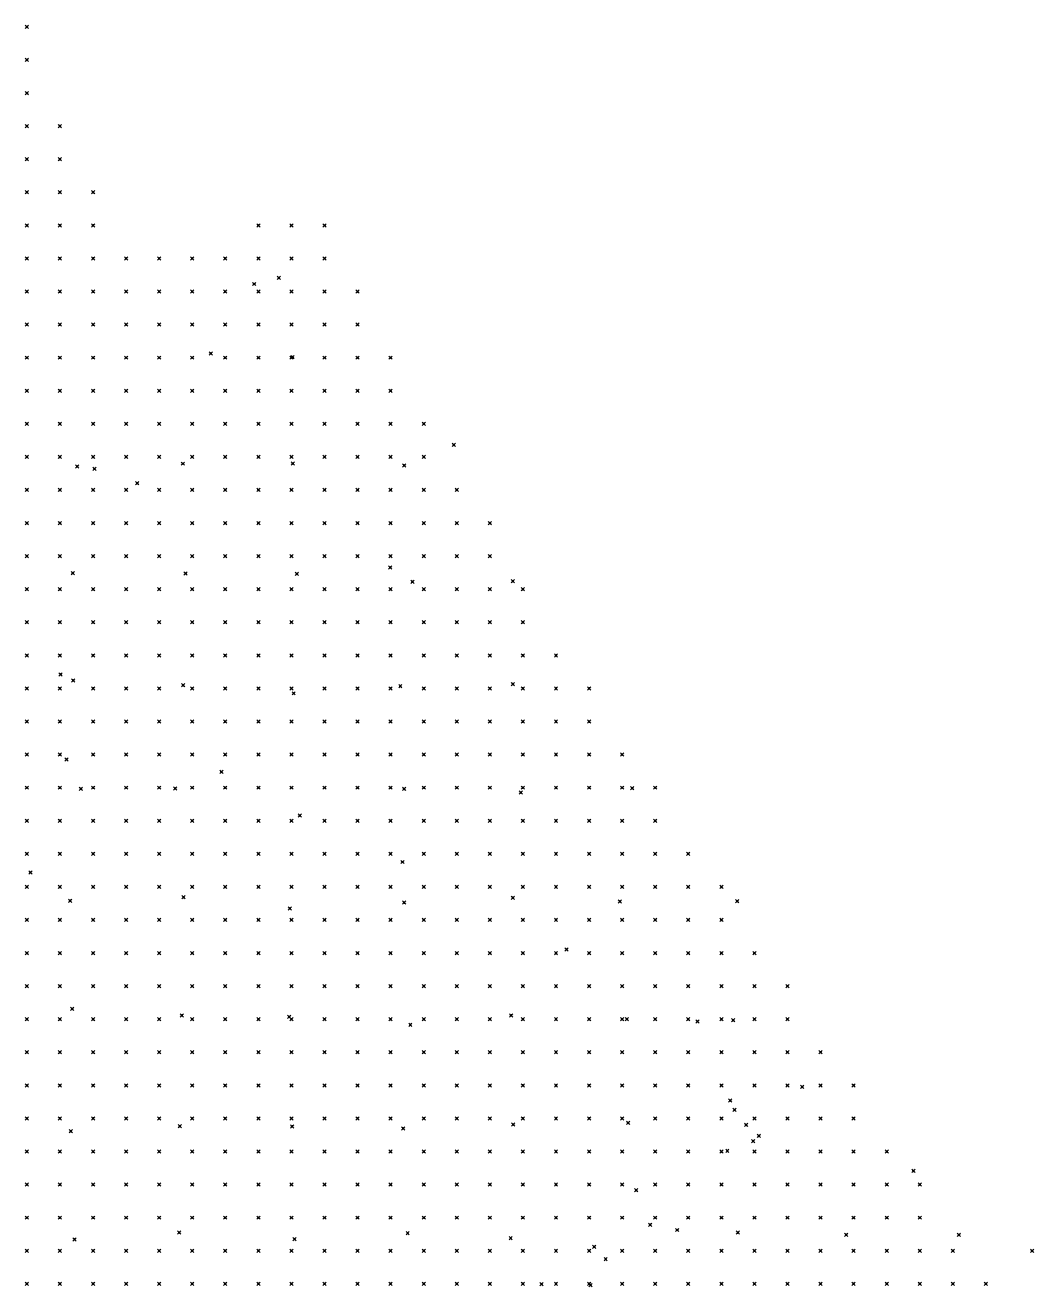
# Model space of a CAD drawing. Header units: metres. Extents: x 441556 to 446409, y 432338 to 461058.
# Drawn here: x 445238.1 to 445329.6, y 439655.6 to 439770 of the extents above; entities that cross this region are included whole.
import ezdxf

# ---------------------------------------------------------------- set-up
doc = ezdxf.new("R2010")
doc.units = ezdxf.units.M
doc.header["$MEASUREMENT"] = 0
doc.header["$PDMODE"] = 35
doc.header["$PDSIZE"] = 0.15
doc.layers.add('DTM-NOK-RevN_LIDAR_co_lidar', color=91, linetype='Continuous', lineweight=0)
doc.layers.add('DTM-NOK-RevN_RTK', color=32, linetype='Continuous', lineweight=0)

msp = doc.modelspace()

# ---------------------------------------------------------------- linework, layer by layer
at = {"layer": 'DTM-NOK-RevN_LIDAR_co_lidar'}
for p in [(445238.291, 439769.826, 404.262), (445238.291, 439766.826, 402.501), (445238.291, 439763.827, 400.768), (445238.291, 439760.828, 399.043), (445241.291, 439760.828, 399.511), (445238.291, 439757.828, 397.572), (445241.291, 439757.828, 397.962), (445238.291, 439754.829, 395.935), (445241.291, 439754.829, 396.154), (445244.29, 439754.829, 396.461), (445238.291, 439751.83, 394.138), (445241.291, 439751.83, 394.294), (445244.29, 439751.83, 394.671), (445259.287, 439751.83, 395.653), (445262.286, 439751.83, 395.915), (445265.285, 439751.83, 396.606), (445238.291, 439748.83, 392.59), (445241.291, 439748.83, 392.67), (445244.29, 439748.83, 392.853), (445247.289, 439748.83, 393.123), (445250.289, 439748.83, 393.322), (445253.288, 439748.83, 393.512), (445256.287, 439748.83, 393.613), (445259.287, 439748.83, 393.839), (445262.286, 439748.83, 394.086), (445265.285, 439748.83, 394.983), (445238.291, 439745.831, 391.141), (445241.291, 439745.831, 391.216), (445244.29, 439745.831, 391.298), (445247.289, 439745.831, 391.415), (445250.289, 439745.831, 391.478), (445253.288, 439745.831, 391.6), (445256.287, 439745.831, 391.755), (445259.287, 439745.831, 392.035), (445262.286, 439745.831, 392.423), (445265.285, 439745.831, 393.247), (445268.285, 439745.831, 393.813), (445238.291, 439742.832, 389.466), (445241.291, 439742.832, 389.741), (445244.29, 439742.832, 389.955), (445247.289, 439742.832, 389.979), (445250.289, 439742.832, 389.903), (445253.288, 439742.832, 389.987), (445256.287, 439742.832, 390.166), (445259.287, 439742.832, 390.47), (445262.286, 439742.832, 390.899), (445265.285, 439742.832, 391.527), (445268.285, 439742.832, 392.03), (445238.291, 439739.832, 387.979), (445241.291, 439739.832, 388.252), (445244.29, 439739.832, 388.485), (445247.289, 439739.832, 388.517), (445250.289, 439739.832, 388.525), (445253.288, 439739.832, 388.606), (445256.287, 439739.832, 388.713), (445259.287, 439739.832, 389.03), (445262.286, 439739.832, 389.508), (445265.285, 439739.832, 390.101), (445268.285, 439739.832, 390.421), (445271.284, 439739.832, 390.891), (445238.291, 439736.833, 386.767), (445241.291, 439736.833, 386.827), (445244.29, 439736.833, 386.928), (445247.289, 439736.833, 386.998), (445250.289, 439736.833, 387.112), (445253.288, 439736.833, 387.182), (445256.287, 439736.833, 387.36), (445259.287, 439736.833, 387.793), (445262.286, 439736.833, 388.373), (445265.285, 439736.833, 388.803), (445268.285, 439736.833, 389.012), (445271.284, 439736.833, 389.325), (445238.291, 439733.834, 385.443), (445241.291, 439733.834, 385.529), (445244.29, 439733.834, 385.598), (445247.289, 439733.834, 385.68), (445250.289, 439733.834, 385.765), (445253.288, 439733.834, 385.885), (445256.287, 439733.834, 386.161), (445259.287, 439733.834, 386.739), (445262.286, 439733.834, 387.271), (445265.285, 439733.834, 387.562), (445268.285, 439733.834, 387.766), (445271.284, 439733.834, 387.967), (445274.283, 439733.834, 388.327), (445238.291, 439730.834, 384.122), (445241.291, 439730.834, 384.335), (445244.29, 439730.834, 384.474), (445247.289, 439730.834, 384.577), (445250.289, 439730.834, 384.716), (445253.288, 439730.834, 384.893), (445256.287, 439730.834, 385.144), (445259.287, 439730.834, 385.601), (445262.286, 439730.834, 385.934), (445265.285, 439730.834, 386.329), (445268.285, 439730.834, 386.633), (445271.284, 439730.834, 386.836), (445274.283, 439730.834, 387.301), (445238.291, 439727.835, 382.987), (445241.291, 439727.835, 383.157), (445244.29, 439727.835, 383.365), (445247.289, 439727.835, 383.635), (445250.289, 439727.835, 383.931), (445253.288, 439727.835, 384.112), (445256.287, 439727.835, 384.269), (445259.287, 439727.835, 384.445), (445262.286, 439727.835, 384.749), (445265.285, 439727.835, 385.146), (445268.285, 439727.835, 385.612), (445271.284, 439727.835, 385.85), (445274.283, 439727.835, 386.324), (445277.283, 439727.835, 386.563), (445238.291, 439724.836, 381.794), (445241.291, 439724.836, 381.977), (445244.29, 439724.836, 382.268), (445247.289, 439724.836, 382.72), (445250.289, 439724.836, 383.181), (445253.288, 439724.836, 383.445), (445256.287, 439724.836, 383.39), (445259.287, 439724.836, 383.365), (445262.286, 439724.836, 383.747), (445265.285, 439724.836, 384.321), (445268.285, 439724.836, 384.904), (445271.284, 439724.836, 385.249), (445274.283, 439724.836, 385.449), (445277.283, 439724.836, 385.608), (445280.282, 439724.836, 385.9), (445238.291, 439721.836, 380.399), (445241.291, 439721.836, 380.636), (445244.29, 439721.836, 380.998), (445247.289, 439721.836, 381.647), (445250.289, 439721.836, 382.227), (445253.288, 439721.836, 382.401), (445256.287, 439721.836, 382.336), (445259.287, 439721.836, 382.43), (445262.286, 439721.836, 382.706), (445265.285, 439721.836, 383.462), (445268.285, 439721.836, 384.091), (445271.284, 439721.836, 384.547), (445274.283, 439721.836, 384.8), (445277.283, 439721.836, 385.074), (445280.282, 439721.836, 385.152), (445238.291, 439718.837, 379.206), (445241.291, 439718.837, 379.411), (445244.29, 439718.837, 379.733), (445247.289, 439718.837, 380.112), (445250.289, 439718.837, 380.482), (445253.288, 439718.837, 380.685), (445256.287, 439718.837, 380.895), (445259.287, 439718.837, 381.339), (445262.286, 439718.837, 381.934), (445265.285, 439718.837, 382.343), (445268.285, 439718.837, 382.83), (445271.284, 439718.837, 383.377), (445274.283, 439718.837, 383.769), (445277.283, 439718.837, 384.337), (445280.282, 439718.837, 384.486), (445283.281, 439718.837, 384.784), (445238.291, 439715.838, 378.756), (445241.291, 439715.838, 378.744), (445244.29, 439715.838, 378.764), (445247.289, 439715.838, 378.921), (445250.289, 439715.838, 379.166), (445253.288, 439715.838, 379.289), (445256.287, 439715.838, 379.441), (445259.287, 439715.838, 379.854), (445262.286, 439715.838, 380.471), (445265.285, 439715.838, 380.932), (445268.285, 439715.838, 381.589), (445271.284, 439715.838, 382.262), (445274.283, 439715.838, 382.647), (445277.283, 439715.838, 383.143), (445280.282, 439715.838, 383.498), (445283.281, 439715.838, 383.802), (445238.291, 439712.838, 378.502), (445241.291, 439712.838, 378.498), (445244.29, 439712.838, 378.473), (445247.289, 439712.838, 378.454), (445250.289, 439712.838, 378.43), (445253.288, 439712.838, 378.468), (445256.287, 439712.838, 378.545), (445259.287, 439712.838, 378.728), (445262.286, 439712.838, 379.084), (445265.285, 439712.838, 379.683), (445268.285, 439712.838, 380.245), (445271.284, 439712.838, 380.695), (445274.283, 439712.838, 381.378), (445277.283, 439712.838, 381.962), (445280.282, 439712.838, 382.434), (445283.281, 439712.838, 382.813), (445286.281, 439712.838, 383.189), (445238.291, 439709.839, 377.905), (445241.291, 439709.839, 378.212), (445244.29, 439709.839, 378.331), (445247.289, 439709.839, 378.403), (445250.289, 439709.839, 378.408), (445253.288, 439709.839, 378.37), (445256.287, 439709.839, 378.348), (445259.287, 439709.839, 378.379), (445262.286, 439709.839, 378.449), (445265.285, 439709.839, 378.649), (445268.285, 439709.839, 379.021), (445271.284, 439709.839, 379.356), (445274.283, 439709.839, 379.947), (445277.283, 439709.839, 380.346), (445280.282, 439709.839, 380.999), (445283.281, 439709.839, 381.691), (445286.281, 439709.839, 382.255), (445289.28, 439709.839, 382.639), (445238.291, 439706.84, 376.75), (445241.291, 439706.84, 377.055), (445244.29, 439706.84, 377.31), (445247.289, 439706.84, 378.027), (445250.289, 439706.84, 378.339), (445253.288, 439706.84, 378.297), (445256.287, 439706.84, 378.294), (445259.287, 439706.84, 378.373), (445262.286, 439706.84, 378.436), (445265.285, 439706.84, 378.463), (445268.285, 439706.84, 378.463), (445271.284, 439706.84, 378.465), (445274.283, 439706.84, 378.68), (445277.283, 439706.84, 379.113), (445280.282, 439706.84, 379.683), (445283.281, 439706.84, 380.452), (445286.281, 439706.84, 381.027), (445289.28, 439706.84, 381.614), (445238.291, 439703.84, 375.578), (445241.291, 439703.84, 375.746), (445244.29, 439703.84, 375.863), (445247.289, 439703.84, 376.273), (445250.289, 439703.84, 376.673), (445253.288, 439703.84, 377.034), (445256.287, 439703.84, 377.691), (445259.287, 439703.84, 378.126), (445262.286, 439703.84, 378.262), (445265.285, 439703.84, 378.354), (445268.285, 439703.84, 378.432), (445271.284, 439703.84, 378.451), (445274.283, 439703.84, 378.407), (445277.283, 439703.84, 378.401), (445280.282, 439703.84, 378.551), (445283.281, 439703.84, 379.22), (445286.281, 439703.84, 379.819), (445289.28, 439703.84, 380.324), (445292.279, 439703.84, 380.889), (445238.291, 439700.841, 374.487), (445241.291, 439700.841, 374.835), (445244.29, 439700.841, 375.107), (445247.289, 439700.841, 375.339), (445250.289, 439700.841, 375.528), (445253.288, 439700.841, 375.822), (445256.287, 439700.841, 376.402), (445259.287, 439700.841, 377.12), (445262.286, 439700.841, 377.651), (445265.285, 439700.841, 378.102), (445268.285, 439700.841, 378.257), (445271.284, 439700.841, 378.339), (445274.283, 439700.841, 378.373), (445277.283, 439700.841, 378.315), (445280.282, 439700.841, 378.259), (445283.281, 439700.841, 378.356), (445286.281, 439700.841, 378.566), (445289.28, 439700.841, 379.088), (445292.279, 439700.841, 379.62), (445295.279, 439700.841, 380.105), (445238.291, 439697.842, 373.487), (445241.291, 439697.842, 373.772), (445244.29, 439697.842, 374.125), (445247.289, 439697.842, 374.429), (445250.289, 439697.842, 374.599), (445253.288, 439697.842, 374.603), (445256.287, 439697.842, 374.865), (445259.287, 439697.842, 375.395), (445262.286, 439697.842, 375.98), (445265.285, 439697.842, 376.816), (445268.285, 439697.842, 377.762), (445271.284, 439697.842, 378.054), (445274.283, 439697.842, 378.186), (445277.283, 439697.842, 378.264), (445280.282, 439697.842, 378.26), (445283.281, 439697.842, 378.21), (445286.281, 439697.842, 378.193), (445289.28, 439697.842, 378.278), (445292.279, 439697.842, 378.489), (445295.279, 439697.842, 378.865), (445238.291, 439694.842, 372.751), (445241.291, 439694.842, 372.828), (445244.29, 439694.842, 373.003), (445247.289, 439694.842, 373.22), (445250.289, 439694.842, 373.406), (445253.288, 439694.842, 373.482), (445256.287, 439694.842, 373.634), (445259.287, 439694.842, 374.113), (445262.286, 439694.842, 374.75), (445265.285, 439694.842, 375.376), (445268.285, 439694.842, 376.122), (445271.284, 439694.842, 376.939), (445274.283, 439694.842, 377.654), (445277.283, 439694.842, 378.018), (445280.282, 439694.842, 378.145), (445283.281, 439694.842, 378.119), (445286.281, 439694.842, 378.125), (445289.28, 439694.842, 378.144), (445292.279, 439694.842, 378.126), (445295.279, 439694.842, 378.158), (445298.278, 439694.842, 378.377), (445238.291, 439691.843, 372.102), (445241.291, 439691.843, 372.21), (445244.29, 439691.843, 372.364), (445247.289, 439691.843, 372.569), (445250.289, 439691.843, 372.754), (445253.288, 439691.843, 372.895), (445256.287, 439691.843, 373.023), (445259.287, 439691.843, 373.243), (445262.286, 439691.843, 373.673), (445265.285, 439691.843, 374.214), (445268.285, 439691.843, 375.028), (445271.284, 439691.843, 375.636), (445274.283, 439691.843, 376.531), (445277.283, 439691.843, 377.159), (445280.282, 439691.843, 377.626), (445283.281, 439691.843, 377.88), (445286.281, 439691.843, 377.943), (445289.28, 439691.843, 378.013), (445292.279, 439691.843, 378.036), (445295.279, 439691.843, 377.999), (445298.278, 439691.843, 377.987), (445301.277, 439691.843, 378.074), (445238.291, 439688.844, 371.648), (445241.291, 439688.844, 371.822), (445244.29, 439688.844, 372.02), (445247.289, 439688.844, 372.24), (445250.289, 439688.844, 372.447), (445253.288, 439688.844, 372.597), (445256.287, 439688.844, 372.764), (445259.287, 439688.844, 372.954), (445262.286, 439688.844, 373.163), (445265.285, 439688.844, 373.42), (445268.285, 439688.844, 373.865), (445271.284, 439688.844, 374.415), (445274.283, 439688.844, 375.219), (445277.283, 439688.844, 376.113), (445280.282, 439688.844, 376.705), (445283.281, 439688.844, 377.212), (445286.281, 439688.844, 377.604), (445289.28, 439688.844, 377.787), (445292.279, 439688.844, 377.886), (445295.279, 439688.844, 377.909), (445298.278, 439688.844, 377.9), (445301.277, 439688.844, 377.866), (445238.291, 439685.844, 371.229), (445241.291, 439685.844, 371.458), (445244.29, 439685.844, 371.677), (445247.289, 439685.844, 371.876), (445250.289, 439685.844, 372.06), (445253.288, 439685.844, 372.278), (445256.287, 439685.844, 372.505), (445259.287, 439685.844, 372.736), (445262.286, 439685.844, 372.961), (445265.285, 439685.844, 373.137), (445268.285, 439685.844, 373.371), (445271.284, 439685.844, 373.632), (445274.283, 439685.844, 374.075), (445277.283, 439685.844, 374.795), (445280.282, 439685.844, 375.527), (445283.281, 439685.844, 376.167), (445286.281, 439685.844, 376.704), (445289.28, 439685.844, 377.18), (445292.279, 439685.844, 377.559), (445295.279, 439685.844, 377.699), (445298.278, 439685.844, 377.747), (445301.277, 439685.844, 377.771), (445304.277, 439685.844, 377.765), (445238.291, 439682.845, 370.802), (445241.291, 439682.845, 371.037), (445244.29, 439682.845, 371.24), (445247.289, 439682.845, 371.431), (445250.289, 439682.845, 371.632), (445253.288, 439682.845, 371.867), (445256.287, 439682.845, 372.135), (445259.287, 439682.845, 372.423), (445262.286, 439682.845, 372.692), (445265.285, 439682.845, 372.934), (445268.285, 439682.845, 373.208), (445271.284, 439682.845, 373.366), (445274.283, 439682.845, 373.578), (445277.283, 439682.845, 373.895), (445280.282, 439682.845, 374.438), (445283.281, 439682.845, 374.923), (445286.281, 439682.845, 375.469), (445289.28, 439682.845, 376.056), (445292.279, 439682.845, 376.679), (445295.279, 439682.845, 377.162), (445298.278, 439682.845, 377.432), (445301.277, 439682.845, 377.451), (445304.277, 439682.845, 377.347), (445307.276, 439682.845, 377.183), (445238.291, 439679.845, 370.41), (445241.291, 439679.845, 370.608), (445244.29, 439679.845, 370.789), (445247.289, 439679.845, 370.972), (445250.289, 439679.845, 371.212), (445253.288, 439679.845, 371.468), (445256.287, 439679.845, 371.775), (445259.287, 439679.845, 372.094), (445262.286, 439679.845, 372.395), (445265.285, 439679.845, 372.664), (445268.285, 439679.845, 372.928), (445271.284, 439679.845, 373.14), (445274.283, 439679.845, 373.35), (445277.283, 439679.845, 373.535), (445280.282, 439679.845, 373.765), (445283.281, 439679.845, 374.01), (445286.281, 439679.845, 374.402), (445289.28, 439679.845, 374.831), (445292.279, 439679.845, 375.428), (445295.279, 439679.845, 376.153), (445298.278, 439679.845, 376.666), (445301.277, 439679.845, 376.7), (445304.277, 439679.845, 376.509), (445307.276, 439679.845, 376.296), (445238.291, 439676.846, 370.058), (445241.291, 439676.846, 370.217), (445244.29, 439676.846, 370.382), (445247.289, 439676.846, 370.574), (445250.289, 439676.846, 370.82), (445253.288, 439676.846, 371.09), (445256.287, 439676.846, 371.392), (445259.287, 439676.846, 371.732), (445262.286, 439676.846, 372.101), (445265.285, 439676.846, 372.328), (445268.285, 439676.846, 372.556), (445271.284, 439676.846, 372.766), (445274.283, 439676.846, 373.03), (445277.283, 439676.846, 373.214), (445280.282, 439676.846, 373.407), (445283.281, 439676.846, 373.574), (445286.281, 439676.846, 373.737), (445289.28, 439676.846, 373.982), (445292.279, 439676.846, 374.414), (445295.279, 439676.846, 375.07), (445298.278, 439676.846, 375.644), (445301.277, 439676.846, 375.77), (445304.277, 439676.846, 375.615), (445307.276, 439676.846, 375.633), (445310.275, 439676.846, 376.284), (445238.291, 439673.847, 369.737), (445241.291, 439673.847, 369.887), (445244.29, 439673.847, 370.057), (445247.289, 439673.847, 370.253), (445250.289, 439673.847, 370.47), (445253.288, 439673.847, 370.725), (445256.287, 439673.847, 370.987), (445259.287, 439673.847, 371.312), (445262.286, 439673.847, 371.66), (445265.285, 439673.847, 371.944), (445268.285, 439673.847, 372.178), (445271.284, 439673.847, 372.361), (445274.283, 439673.847, 372.615), (445277.283, 439673.847, 372.803), (445280.282, 439673.847, 373.038), (445283.281, 439673.847, 373.24), (445286.281, 439673.847, 373.35), (445289.28, 439673.847, 373.515), (445292.279, 439673.847, 373.857), (445295.279, 439673.847, 374.383), (445298.278, 439673.847, 374.892), (445301.277, 439673.847, 375.038), (445304.277, 439673.847, 375.05), (445307.276, 439673.847, 375.588), (445310.275, 439673.847, 376.704), (445313.275, 439673.847, 377.609), (445238.291, 439670.847, 369.474), (445241.291, 439670.847, 369.63), (445244.29, 439670.847, 369.799), (445247.289, 439670.847, 369.979), (445250.289, 439670.847, 370.172), (445253.288, 439670.847, 370.395), (445256.287, 439670.847, 370.638), (445259.287, 439670.847, 370.909), (445262.286, 439670.847, 371.209), (445265.285, 439670.847, 371.532), (445268.285, 439670.847, 371.772), (445271.284, 439670.847, 371.977), (445274.283, 439670.847, 372.179), (445277.283, 439670.847, 372.385), (445280.282, 439670.847, 372.6), (445283.281, 439670.847, 372.846), (445286.281, 439670.847, 373.009), (445289.28, 439670.847, 373.193), (445292.279, 439670.847, 373.499), (445295.279, 439670.847, 373.972), (445298.278, 439670.847, 374.38), (445301.277, 439670.847, 374.543), (445304.277, 439670.847, 374.777), (445307.276, 439670.847, 375.552), (445310.275, 439670.847, 376.589), (445313.275, 439670.847, 377.37), (445238.291, 439667.848, 369.273), (445241.291, 439667.848, 369.425), (445244.29, 439667.848, 369.576), (445247.289, 439667.848, 369.754), (445250.289, 439667.848, 369.941), (445253.288, 439667.848, 370.125), (445256.287, 439667.848, 370.342), (445259.287, 439667.848, 370.577), (445262.286, 439667.848, 370.868), (445265.285, 439667.848, 371.128), (445268.285, 439667.848, 371.349), (445271.284, 439667.848, 371.576), (445274.283, 439667.848, 371.76), (445277.283, 439667.848, 371.948), (445280.282, 439667.848, 372.182), (445283.281, 439667.848, 372.443), (445286.281, 439667.848, 372.649), (445289.28, 439667.848, 372.914), (445292.279, 439667.848, 373.227), (445295.279, 439667.848, 373.651), (445298.278, 439667.848, 373.976), (445301.277, 439667.848, 374.21), (445304.277, 439667.848, 374.526), (445307.276, 439667.848, 374.997), (445310.275, 439667.848, 375.684), (445313.275, 439667.848, 376.594), (445316.274, 439667.848, 377.462), (445238.291, 439664.849, 369.13), (445241.291, 439664.849, 369.244), (445244.29, 439664.849, 369.38), (445247.289, 439664.849, 369.557), (445250.289, 439664.849, 369.734), (445253.288, 439664.849, 369.898), (445256.287, 439664.849, 370.07), (445259.287, 439664.849, 370.284), (445262.286, 439664.849, 370.516), (445265.285, 439664.849, 370.77), (445268.285, 439664.849, 370.954), (445271.284, 439664.849, 371.159), (445274.283, 439664.849, 371.35), (445277.283, 439664.849, 371.542), (445280.282, 439664.849, 371.766), (445283.281, 439664.849, 372.035), (445286.281, 439664.849, 372.332), (445289.28, 439664.849, 372.665), (445292.279, 439664.849, 373.071), (445295.279, 439664.849, 373.451), (445298.278, 439664.849, 373.71), (445301.277, 439664.849, 373.942), (445304.277, 439664.849, 374.23), (445307.276, 439664.849, 374.475), (445310.275, 439664.849, 374.839), (445313.275, 439664.849, 375.547), (445316.274, 439664.849, 376.457), (445319.273, 439664.849, 377.361), (445238.291, 439661.849, 368.913), (445241.291, 439661.849, 369.095), (445244.29, 439661.849, 369.225), (445247.289, 439661.849, 369.367), (445250.289, 439661.849, 369.514), (445253.288, 439661.849, 369.667), (445256.287, 439661.849, 369.829), (445259.287, 439661.849, 370.023), (445262.286, 439661.849, 370.211), (445265.285, 439661.849, 370.414), (445268.285, 439661.849, 370.584), (445271.284, 439661.849, 370.799), (445274.283, 439661.849, 370.994), (445277.283, 439661.849, 371.209), (445280.282, 439661.849, 371.406), (445283.281, 439661.849, 371.73), (445286.281, 439661.849, 372.111), (445289.28, 439661.849, 372.521), (445292.279, 439661.849, 372.89), (445295.279, 439661.849, 373.165), (445298.278, 439661.849, 373.385), (445301.277, 439661.849, 373.62), (445304.277, 439661.849, 373.909), (445307.276, 439661.849, 374.182), (445310.275, 439661.849, 374.396), (445313.275, 439661.849, 374.714), (445316.274, 439661.849, 375.324), (445319.273, 439661.849, 376.204), (445238.291, 439658.85, 368.219), (445241.291, 439658.85, 368.702), (445244.29, 439658.85, 369.039), (445247.289, 439658.85, 369.245), (445250.289, 439658.85, 369.364), (445253.288, 439658.85, 369.487), (445256.287, 439658.85, 369.638), (445259.287, 439658.85, 369.803), (445262.286, 439658.85, 369.961), (445265.285, 439658.85, 370.106), (445268.285, 439658.85, 370.286), (445271.284, 439658.85, 370.503), (445274.283, 439658.85, 370.746), (445277.283, 439658.85, 370.961), (445280.282, 439658.85, 371.181), (445283.281, 439658.85, 371.534), (445286.281, 439658.85, 372.036), (445289.28, 439658.85, 372.49), (445292.279, 439658.85, 372.605), (445295.279, 439658.85, 372.724), (445298.278, 439658.85, 373.032), (445301.277, 439658.85, 373.322), (445304.277, 439658.85, 373.565), (445307.276, 439658.85, 373.856), (445310.275, 439658.85, 374.159), (445313.275, 439658.85, 374.43), (445316.274, 439658.85, 374.715), (445319.273, 439658.85, 375.154), (445322.273, 439658.85, 375.905), (445238.291, 439655.851, 367.173), (445241.291, 439655.851, 367.689), (445244.29, 439655.851, 368.362), (445247.289, 439655.851, 368.948), (445250.289, 439655.851, 369.298), (445253.288, 439655.851, 369.418), (445256.287, 439655.851, 369.497), (445259.287, 439655.851, 369.616), (445262.286, 439655.851, 369.759), (445265.285, 439655.851, 369.921), (445268.285, 439655.851, 370.104), (445271.284, 439655.851, 370.29), (445274.283, 439655.851, 370.569), (445277.283, 439655.851, 370.804), (445280.282, 439655.851, 371.07), (445283.281, 439655.851, 371.434), (445286.281, 439655.851, 371.963), (445289.28, 439655.851, 372.095), (445292.279, 439655.851, 372.139), (445295.279, 439655.851, 372.311), (445298.278, 439655.851, 372.61), (445301.277, 439655.851, 372.988), (445304.277, 439655.851, 373.34), (445307.276, 439655.851, 373.644), (445310.275, 439655.851, 373.937), (445313.275, 439655.851, 374.232), (445316.274, 439655.851, 374.516), (445319.273, 439655.851, 374.759), (445322.273, 439655.851, 375.063), (445325.272, 439655.851, 375.573)]:
    msp.add_point(p, dxfattribs=at)
at = {"layer": 'DTM-NOK-RevN_RTK'}
for p in [(445261.142, 439747.06, 392.69), (445258.919, 439746.512, 391.622), (445254.973, 439740.221, 388.879), (445262.384, 439739.892, 389.692), (445277.005, 439731.927, 388.003), (445242.857, 439729.965, 384.19), (445244.422, 439729.752, 384.287), (445252.44, 439730.22, 384.509), (445262.407, 439730.224, 385.68), (445272.518, 439730.067, 386.729), (445248.305, 439728.444, 383.71), (445271.245, 439720.814, 384.374), (445242.449, 439720.301, 380.048), (445252.679, 439720.269, 381.447), (445262.782, 439720.223, 382.655), (445273.253, 439719.514, 383.916), (445282.365, 439719.553, 385.06), (445241.348, 439711.116, 378.505), (445242.497, 439710.572, 378.547), (445252.457, 439710.128, 378.518), (445282.378, 439710.232, 381.634), (445262.488, 439709.394, 378.531), (445272.163, 439710.055, 379.382), (445241.889, 439703.398, 375.315), (445255.938, 439702.264, 377.018), (445243.186, 439700.749, 375.194), (445251.743, 439700.767, 375.509), (445272.498, 439700.724, 378.408), (445283.088, 439700.397, 378.192), (445293.193, 439700.782, 379.693), (445263.042, 439698.305, 376.182), (445272.354, 439694.101, 377.043), (445238.615, 439693.162, 372.543), (445252.506, 439690.908, 372.964), (445282.378, 439690.859, 377.994), (445242.205, 439690.588, 372.263), (445262.139, 439689.89, 373.198), (445272.498, 439690.427, 375.457), (445292.076, 439690.52, 378.084), (445302.716, 439690.538, 377.802), (445287.234, 439686.172, 377.338), (445242.403, 439680.784, 370.953), (445252.333, 439680.183, 371.62), (445262.087, 439680.058, 372.554), (445273.07, 439679.349, 373.365), (445282.203, 439680.195, 374.081), (445292.711, 439679.856, 375.571), (445299.113, 439679.644, 376.99), (445302.36, 439679.752, 376.486), (445308.618, 439673.708, 376.883), (445302.079, 439672.461, 374.59), (445302.474, 439671.622, 374.634), (445252.162, 439670.145, 370.37), (445262.34, 439670.13, 371.225), (445282.402, 439670.29, 372.815), (445292.825, 439670.439, 373.552), (445303.52, 439670.256, 374.608), (445242.264, 439669.692, 369.71), (445272.43, 439669.941, 372.13), (445304.687, 439669.262, 374.89), (445301.82, 439667.908, 374.357), (445304.163, 439668.792, 374.89), (445318.695, 439666.085, 378.096), (445293.559, 439664.336, 373.259), (445294.813, 439661.202, 373.101), (445242.62, 439659.873, 369.281), (445252.105, 439660.501, 369.603), (445262.57, 439659.902, 370.224), (445272.826, 439660.444, 370.882), (445282.168, 439659.991, 371.612), (445297.271, 439660.732, 373.297), (445302.785, 439660.498, 373.602), (445312.611, 439660.297, 374.573), (445322.823, 439660.284, 376.873), (445289.743, 439659.217, 372.711), (445329.463, 439658.834, 378.006), (445290.785, 439658.094, 372.688), (445284.973, 439655.825, 371.868), (445289.421, 439655.734, 372.215)]:
    msp.add_point(p, dxfattribs=at)

doc.saveas('drawing.dxf')
